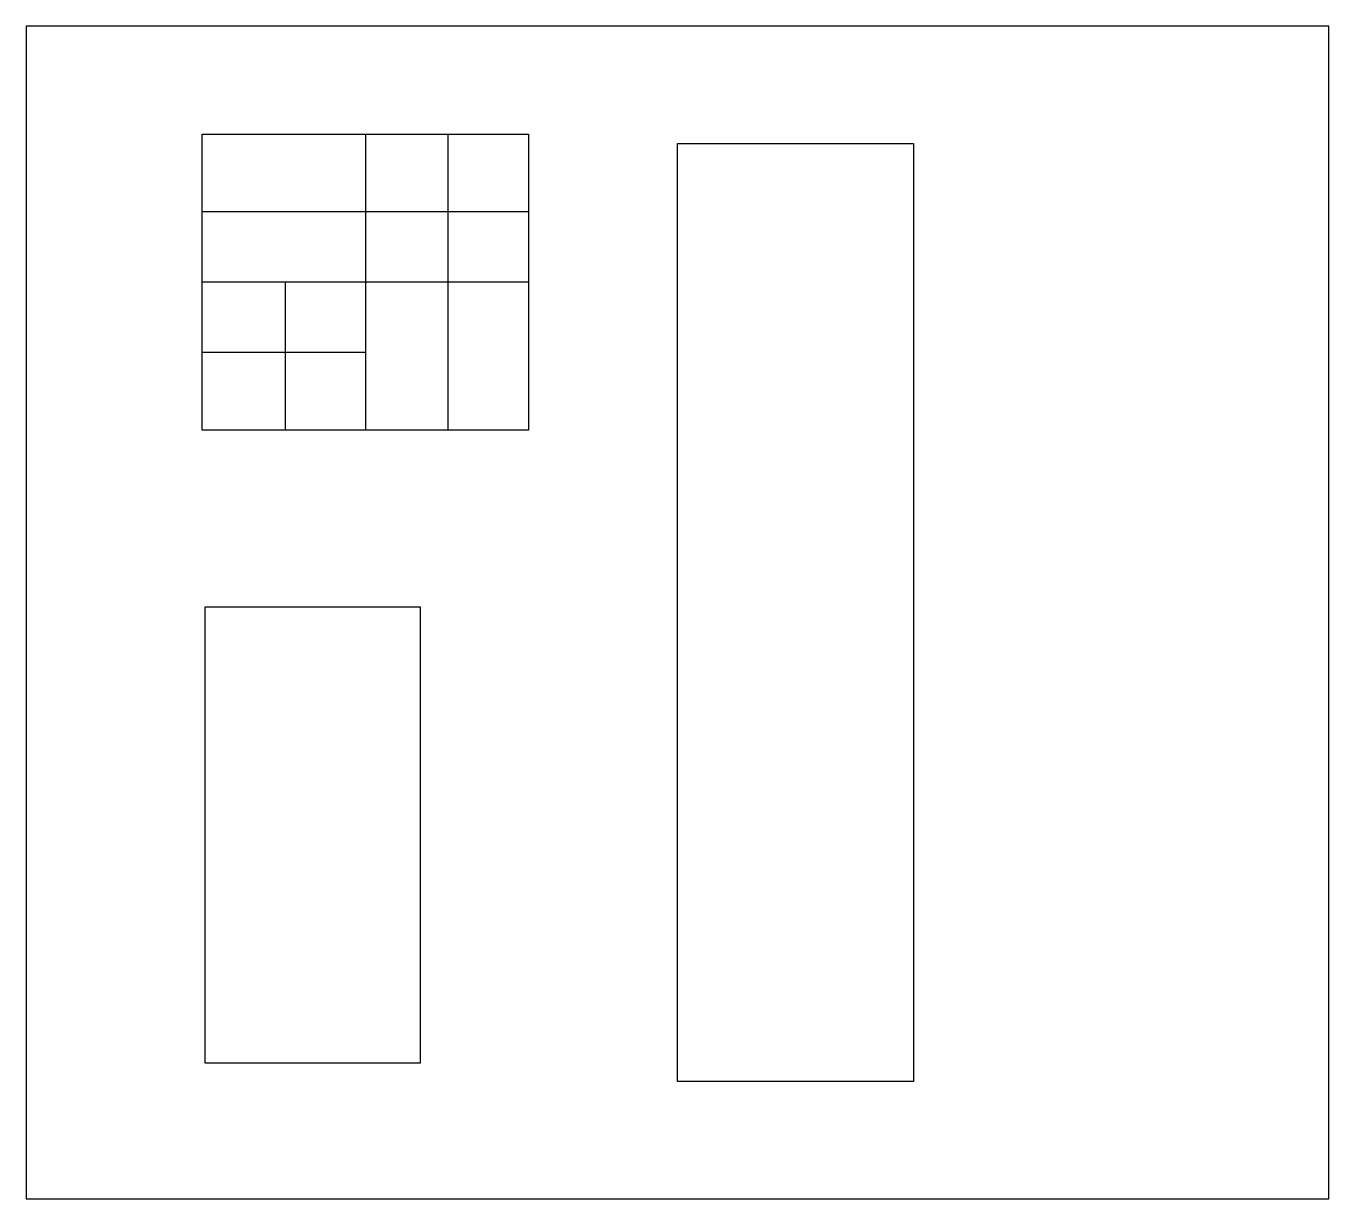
# Model space of a CAD drawing. Header units: millimetres. Extents: x 2488.4 to 2538.4, y 957.4 to 1002.4.
import ezdxf

# ---------------------------------------------------------------- set-up
doc = ezdxf.new("R2010")
doc.units = ezdxf.units.MM

msp = doc.modelspace()

# ---------------------------------------------------------------- linework, layer by layer
for p, q in [((2501.436, 998.212), (2501.436, 986.844)), ((2504.616, 986.844), (2504.616, 998.212)), ((2507.699, 995.224), (2495.172, 995.224)), ((2507.699, 992.528), (2495.172, 992.528)), ((2498.376, 986.844), (2498.376, 992.528)), ((2501.436, 989.833), (2495.172, 989.833))]:
    msp.add_line(p, q)
for points in [[(2488.415, 1002.354), (2488.415, 957.354), (2538.415, 957.354), (2538.415, 1002.354)], [(2507.699, 998.212), (2507.699, 986.844), (2495.172, 986.844), (2495.172, 998.212)], [(2522.471, 997.854), (2522.471, 961.854), (2513.415, 961.854), (2513.415, 997.854)], [(2503.539, 980.067), (2503.539, 962.557), (2495.29, 962.557), (2495.29, 980.067)]]:
    msp.add_lwpolyline(points, close=True)

doc.saveas('drawing.dxf')
